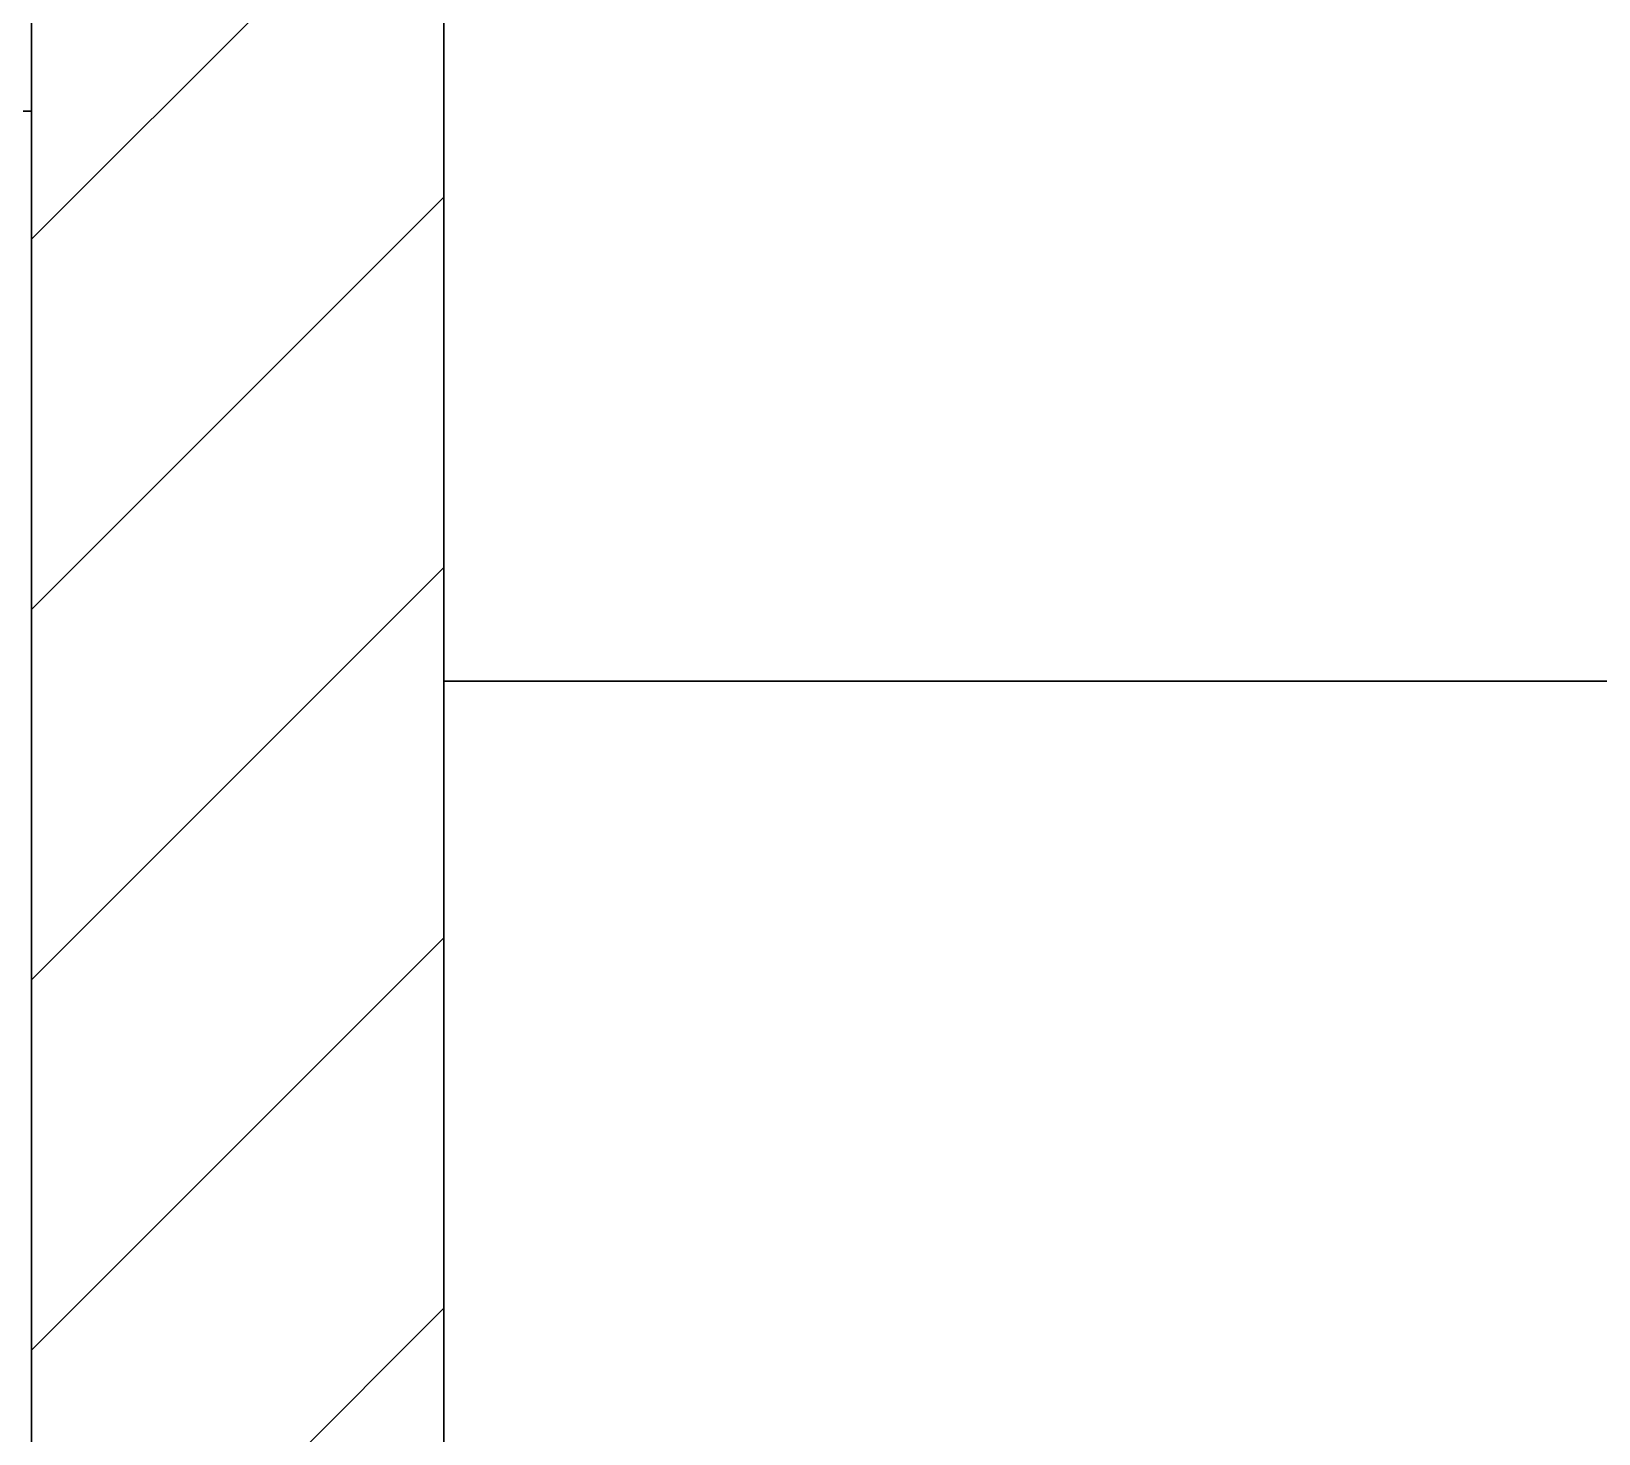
# Model space of a CAD drawing. Header units: millimetres. Extents: x -473 to 6267, y 319 to 3284.
# Drawn here: x 453.3 to 472.3, y 2933.23 to 2950.23 of the extents above; entities that cross this region are included whole.
import ezdxf

# ---------------------------------------------------------------- set-up
doc = ezdxf.new("R2010")
doc.units = ezdxf.units.MM
doc.layers.add('3mm', color=7, linetype='Continuous', lineweight=30)
doc.layers.add('轮廓实线层', color=170, linetype='Continuous')

msp = doc.modelspace()

# ---------------------------------------------------------------- hatches: boundary and pattern name
at = {"layer": '轮廓实线层'}
h = msp.add_hatch(dxfattribs=at)
h.set_pattern_fill('ANSI31', color=256)
h.set_pattern_definition([(45, (0, -1039.3188), (-2.245064, 2.245064), [])])
h.paths.add_polyline_path([(458.3, 3009.356), (453.3, 3009.356), (453.3, 2883.541), (458.3, 2883.354)])

# ---------------------------------------------------------------- linework, layer by layer
at = {"layer": '3mm'}
msp.add_line((453.3, 2883.541), (453.3, 3009.356), dxfattribs=at)
at = {"layer": '3mm', "lineweight": 30}
for p, q in [((458.3, 3009.356), (458.3, 2883.356)), ((453.3, 2949.266), (453, 2949.266)), ((458.3, 2942.356), (503.3, 2942.356))]:
    msp.add_line(p, q, dxfattribs=at)

doc.saveas('drawing.dxf')
